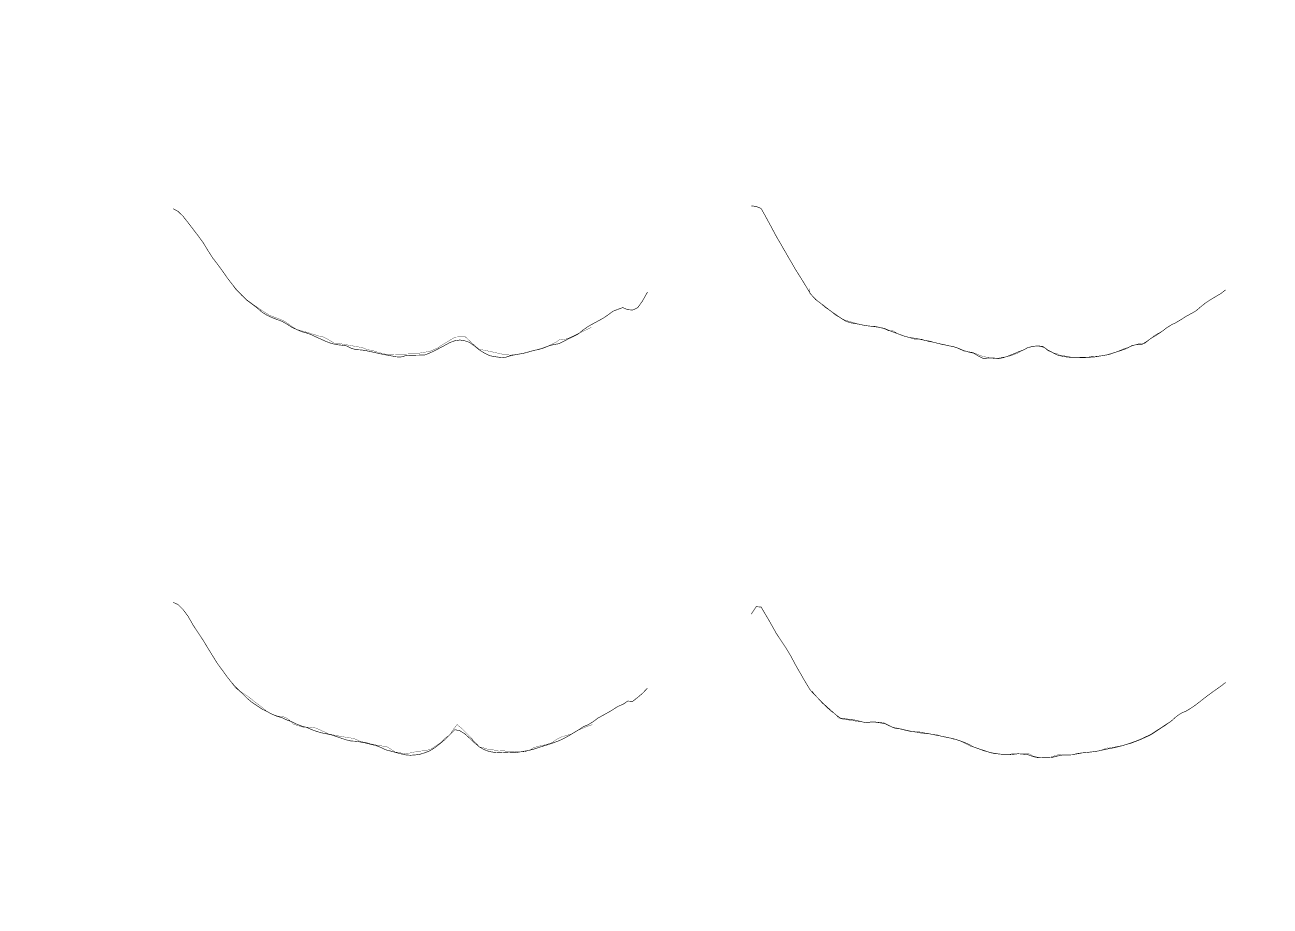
# Paper-space layout 'HDM_4' of a CAD drawing. Header units: millimetres. Extents: x 0 to 420, y 0 to 297.
# The model-space entities are those that its viewports show. They can reach past a viewport. Long polylines and large blocks are cut down to what shows.
import ezdxf

# ---------------------------------------------------------------- set-up
doc = ezdxf.new("R2010")
doc.units = ezdxf.units.MM
for name, color, linetype in [('0-图框图名', 2, 'Continuous'), ('202601', 5, 'Continuous'), ('DMX', 20, 'Continuous'), ('XSECTION', 7, 'Continuous')]:
    doc.layers.add(name, color=color, linetype=linetype)
doc.layers.get('0-图框图名').off()

msp = doc.modelspace()

# ---------------------------------------------------------------- linework, layer by layer
at = {"layer": '202601', "color": 1, "linetype": 'Continuous', "const_width": 0.1}
for points in [[(264.54, -1425.45), (264.66, -1425.9), (264.71, -1426.1), (264.76, -1427), (264.76, -1427), (267.89, -1430), (269.41, -1431), (270.74, -1432.05), (273.28, -1434.2), (273.34, -1434.25), (273.4, -1434.3), (276.32, -1435.9), (276.86, -1436.05), (278.34, -1436.5), (279.42, -1436.85), (280.29, -1437.1), (282.49, -1437.6), (283.05, -1437.7), (285.87, -1438.2), (286.23, -1438.2), (288.31, -1438.5), (289.85, -1438.9), (291.34, -1439.6), (292.87, -1439.62), (294.18, -1440.45), (295.4, -1440.9), (296.22, -1441.3), (297.94, -1441.75), (299.96, -1442.4), (302.23, -1442.4), (302.45, -1442.45), (302.58, -1442.45), (304.92, -1443.25), (306.28, -1443.45), (309.41, -1444.25), (309.42, -1444.25), (309.43, -1444.25), (309.45, -1444.25), (313.31, -1444.9), (316.45, -1446.3), (316.73, -1446.45), (316.94, -1446.45), (319.54, -1446.85), (319.84, -1446.95), (323.05, -1448.24), (327.1, -1449), (327.16, -1449), (327.2, -1449), (327.6, -1448.95), (332.2, -1448.1), (334.89, -1447.1), (335.4, -1446.8), (336.34, -1446.25), (338.47, -1445.15), (339.76, -1445), (341.03, -1444.65), (343.08, -1445), (343.92, -1445.35), (345.1, -1446.3), (346.49, -1446.9), (348.19, -1447.35), (348.92, -1447.75), (352.09, -1448.3), (353.72, -1448.65), (356.61, -1448.75), (356.67, -1448.75), (359.12, -1448.55), (360.23, -1448.55), (362.7, -1448.15), (365.49, -1447.65), (366.23, -1447.45), (369.89, -1446), (370.46, -1445.75), (370.58, -1445.7), (374.06, -1444.5), (375.53, -1444), (377.54, -1443.9), (378.09, -1443.6), (380.85, -1441.3), (381.5, -1440.9), (383.83, -1439.6), (384.66, -1439), (386.71, -1437.55)], [(265.49, -1561.05), (266.67, -1562.5), (268.8, -1564.95), (271.15, -1567.15), (271.82, -1567.75), (273.49, -1568.95), (274.63, -1570.3), (277.18, -1570.65), (278.43, -1570.9), (279.39, -1571.05), (282.69, -1571.45), (284.19, -1571.65), (286.44, -1571.45), (286.69, -1571.4), (287.36, -1571.5), (289.6, -1571.7), (290.16, -1571.9), (291.55, -1572.65), (292.24, -1573), (292.55, -1573.15), (295.59, -1573.8), (295.69, -1573.8), (295.8, -1573.85), (299.15, -1574.6), (300.64, -1574.95), (302.87, -1575.3), (304.21, -1575.4), (306.54, -1575.64), (307.43, -1575.6), (307.85, -1575.85), (310.23, -1576.55), (312.2, -1576.9), (312.88, -1577.15), (314.91, -1577.6), (316.05, -1578.1), (318.82, -1579.55), (319.46, -1579.75), (321.58, -1580.4), (323.79, -1581.1), (325.88, -1581.9), (327.24, -1582.15), (328.1, -1582.2), (331.35, -1582.4), (332.29, -1582.35), (333.04, -1582.15), (335.88, -1582.25), (338.08, -1582.17), (339.01, -1582.26), (340.15, -1583), (341.99, -1583.4), (345.35, -1583.45), (345.83, -1583.35), (346.09, -1583.25), (348.77, -1582.4), (351.98, -1582.65), (353.08, -1582.5), (354.64, -1582.3), (356.96, -1581.85), (358.87, -1581.7), (361.67, -1581.25), (362.12, -1581.2), (363.19, -1580.9), (365.08, -1580.19), (365.52, -1580.25), (366.76, -1580.05), (369.17, -1579.6), (372.26, -1578.85), (372.94, -1578.7), (375.7, -1577.65), (376.09, -1577.5), (379.41, -1576), (380.31, -1575.5), (382.63, -1573.95), (383.42, -1573.4), (384.56, -1572.7), (387.2, -1570.8)]]:
    msp.add_lwpolyline(points, dxfattribs=at)
at = {"layer": 'DMX', "color": 7, "linetype": 'Continuous', "const_width": 0.2}
for points in [[(50, -1398.45), (50, -1398.45), (51.67, -1399.35), (53.33, -1400.98), (55, -1403.1), (56.67, -1405.27), (58.33, -1407.45), (60, -1409.7), (61.67, -1412.44), (63.33, -1415.03), (65, -1417.2), (66.67, -1419.48), (68.33, -1421.87), (70, -1424.02), (71.67, -1426.1), (73.33, -1427.77), (75, -1429.4), (76.67, -1430.62), (78.33, -1431.88), (80, -1433.33), (81.67, -1434.37), (83.33, -1435.12), (85, -1435.79), (86.67, -1436.37), (88.33, -1437.33), (90, -1438.39), (91.67, -1439.17), (93.33, -1439.88), (95, -1440.34), (96.67, -1440.94), (98.33, -1441.73), (100, -1442.48), (101.67, -1443.23), (103.33, -1443.84), (105, -1444.25), (106.67, -1444.43), (108.33, -1444.65), (110, -1445.46), (111.67, -1445.96), (113.33, -1446.04), (115, -1446.27), (116.67, -1446.62), (118.33, -1447), (120, -1447.38), (121.67, -1447.71), (123.33, -1447.99), (125, -1448.35), (126.67, -1448.48), (128.33, -1448.02), (130, -1447.83), (131.67, -1447.83), (133.33, -1447.79), (135, -1447.71), (136.67, -1447.02), (138.33, -1446.25), (140, -1445.36), (141.67, -1444.48), (143.33, -1443.56), (145, -1442.97), (146.67, -1442.7), (148.33, -1442.96), (150, -1443.52), (151.67, -1444.75), (153.33, -1446.07), (155, -1447.11), (156.67, -1447.96), (158.33, -1448.28), (160, -1448.52), (161.67, -1448.67), (163.33, -1448.13), (165, -1447.75), (166.67, -1447.44), (168.33, -1447.15), (170, -1446.69), (171.67, -1446.22), (173.33, -1445.87), (175, -1445.38), (176.67, -1444.69), (178.33, -1444.25), (180, -1443.98), (181.67, -1443.19), (183.33, -1442.29), (185, -1441.54), (186.67, -1440.65), (188.33, -1439.28), (190, -1438.12), (191.67, -1437.19), (193.33, -1436.29), (195, -1435.39), (196.67, -1434.25), (198.33, -1433.02), (200, -1432.37), (201.67, -1431.77), (203.33, -1432.48), (205, -1432.6), (206.67, -1431.83), (208.33, -1429.53), (210, -1426.53)], [(245, -1397.48), (245, -1397.48), (246.67, -1397.69), (248.33, -1398.37), (250, -1401.38), (251.67, -1404.45), (253.33, -1407.56), (255, -1410.43), (256.67, -1413.33), (258.33, -1416.19), (260, -1419.05), (261.67, -1421.68), (263.33, -1424.42), (265, -1427.15), (266.67, -1429.04), (268.33, -1430.26), (270, -1431.69), (271.67, -1432.83), (273.33, -1434.01), (275, -1435.17), (276.67, -1436.26), (278.33, -1436.87), (280, -1437.14), (281.67, -1437.44), (283.33, -1437.81), (285, -1438.02), (286.67, -1438.12), (288.33, -1438.46), (290, -1438.83), (291.67, -1439.57), (293.33, -1440.19), (295, -1440.8), (296.67, -1441.42), (298.33, -1441.86), (300, -1442.11), (301.67, -1442.39), (303.33, -1442.79), (305, -1443.08), (306.67, -1443.5), (308.33, -1443.92), (310, -1444.27), (311.67, -1444.65), (313.33, -1444.98), (315, -1445.54), (316.67, -1446.29), (318.33, -1446.75), (320, -1447.15), (321.67, -1448.15), (323.33, -1448.93), (325, -1448.78), (326.67, -1448.75), (328.33, -1448.97), (330, -1448.67), (331.67, -1448.1), (333.33, -1447.46), (335, -1446.73), (336.67, -1446.11), (338.33, -1445.25), (340, -1444.85), (341.67, -1444.69), (343.33, -1444.87), (345, -1446.06), (346.67, -1446.95), (348.33, -1447.79), (350, -1448.21), (351.67, -1448.45), (353.33, -1448.62), (355, -1448.62), (356.67, -1448.54), (358.33, -1448.58), (360, -1448.29), (361.67, -1448.23), (363.33, -1448), (365, -1447.71), (366.67, -1447.21), (368.33, -1446.68), (370, -1446.14), (371.67, -1445.52), (373.33, -1444.62), (375, -1444.25), (376.67, -1444.25), (378.33, -1443.22), (380, -1442.04), (381.67, -1441.04), (383.33, -1439.96), (385, -1438.68), (386.67, -1437.62), (388.33, -1436.8), (390, -1435.79), (391.67, -1434.73), (393.33, -1433.83), (395, -1432.88), (396.67, -1431.44), (398.33, -1430.14), (400, -1429.04), (401.67, -1428.06), (403.33, -1427.09), (405, -1425.81)], [(50, -1531.14), (50, -1531.14), (51.67, -1531.87), (53.33, -1533.52), (55, -1535.77), (56.67, -1538.69), (58.33, -1541.21), (60, -1543.73), (61.67, -1546.46), (63.33, -1549.17), (65, -1551.84), (66.67, -1554.08), (68.33, -1556.4), (70, -1558.47), (71.67, -1560.25), (73.33, -1561.85), (75, -1563.52), (76.67, -1564.9), (78.33, -1566), (80, -1567.12), (81.67, -1567.94), (83.33, -1568.79), (85, -1569.54), (86.67, -1569.98), (88.33, -1570.76), (90, -1571.36), (91.67, -1572.17), (93.33, -1572.81), (95, -1573.27), (96.67, -1574), (98.33, -1574.6), (100, -1575.1), (101.67, -1575.42), (103.33, -1575.79), (105, -1576.32), (106.67, -1576.91), (108.33, -1577.46), (110, -1577.86), (111.67, -1577.95), (113.33, -1578.23), (115, -1578.54), (116.67, -1578.99), (118.33, -1579.36), (120, -1580), (121.67, -1580.81), (123.33, -1581.25), (125, -1581.7), (126.67, -1582.15), (128.33, -1582.52), (130, -1582.67), (131.67, -1582.56), (133.33, -1582.31), (135, -1581.79), (136.67, -1581.13), (138.33, -1580.06), (140, -1578.77), (141.67, -1577.37), (143.33, -1575.74), (145, -1574.04), (146.67, -1574.39), (148.33, -1575.4), (150, -1576.9), (151.67, -1578.48), (153.33, -1579.88), (155, -1580.81), (156.67, -1581.42), (158.33, -1581.68), (160, -1581.81), (161.67, -1581.7), (163.33, -1581.73), (165, -1581.83), (166.67, -1581.6), (168.33, -1581.33), (170, -1581.01), (171.67, -1580.6), (173.33, -1580.02), (175, -1579.52), (176.67, -1579.02), (178.33, -1578.45), (180, -1577.83), (181.67, -1577.05), (183.33, -1576.16), (185, -1575.15), (186.67, -1574.15), (188.33, -1573.04), (190, -1572.37), (191.67, -1571.35), (193.33, -1570.11), (195, -1569.19), (196.67, -1568.27), (198.33, -1567.28), (200, -1566.21), (201.67, -1565.53), (203.33, -1564.4), (205, -1564.51), (206.67, -1563.18), (208.33, -1561.79), (210, -1560)], [(245, -1535.08), (245, -1535.08), (246.67, -1532.59), (248.33, -1532.71), (250, -1535.54), (251.67, -1538.41), (253.33, -1541.4), (255, -1543.94), (256.67, -1546.46), (258.33, -1549.22), (260, -1552.34), (261.67, -1555.23), (263.33, -1558.13), (265, -1560.82), (266.67, -1562.54), (268.33, -1564.31), (270, -1565.88), (271.67, -1567.39), (273.33, -1568.85), (275, -1570.12), (276.67, -1570.38), (278.33, -1570.59), (280, -1570.83), (281.67, -1571.23), (283.33, -1571.63), (285, -1571.5), (286.67, -1571.48), (288.33, -1571.72), (290, -1571.99), (291.67, -1572.77), (293.33, -1573.51), (295, -1573.74), (296.67, -1574.13), (298.33, -1574.54), (300, -1574.75), (301.67, -1574.81), (303.33, -1575.16), (305, -1575.42), (306.67, -1575.75), (308.33, -1576.07), (310, -1576.42), (311.67, -1576.77), (313.33, -1577.13), (315, -1577.67), (316.67, -1578.24), (318.33, -1578.98), (320, -1579.88), (321.67, -1580.46), (323.33, -1581.08), (325, -1581.58), (326.67, -1581.96), (328.33, -1582.21), (330, -1582.4), (331.67, -1582.48), (333.33, -1582.37), (335, -1582.14), (336.67, -1582.3), (338.33, -1582.48), (340, -1583.09), (341.67, -1583.5), (343.33, -1583.38), (345, -1583.3), (346.67, -1583.33), (348.33, -1582.92), (350, -1582.58), (351.67, -1582.6), (353.33, -1582.51), (355, -1582.1), (356.67, -1581.85), (358.33, -1581.71), (360, -1581.52), (361.67, -1581.29), (363.33, -1580.93), (365, -1580.58), (366.67, -1580.26), (368.33, -1579.91), (370, -1579.47), (371.67, -1578.99), (373.33, -1578.41), (375, -1577.81), (376.67, -1577.12), (378.33, -1576.33), (380, -1575.52), (381.67, -1574.41), (383.33, -1573.31), (385, -1572.23), (386.67, -1571.13), (388.33, -1569.65), (390, -1568.48), (391.67, -1567.77), (393.33, -1566.78), (395, -1565.63), (396.67, -1564.32), (398.33, -1563.02), (400, -1561.79), (401.67, -1560.58), (403.33, -1559.42), (405, -1558.13)]]:
    msp.add_lwpolyline(points, dxfattribs=at)
at = {"layer": 'XSECTION', "color": 1, "linetype": 'Continuous', "const_width": 0.1}
for points in [[(67.63, -1420.9), (68.11, -1421.55), (71.15, -1425.65), (73.22, -1427.8), (74.1, -1428.6), (76.49, -1430.35), (76.82, -1430.6), (79.48, -1432.45), (80.3, -1433), (82.42, -1434.3), (82.89, -1434.5), (86.77, -1436), (87.77, -1436.5), (88.25, -1436.85), (90.41, -1438.35), (91.68, -1439.15), (95.21, -1440.1), (99.42, -1441.45), (100.75, -1441.7), (101.42, -1442.05), (104.42, -1443.8), (105.05, -1443.9), (105.86, -1443.85), (114.02, -1445.3), (114.7, -1445.65), (115.18, -1445.85), (118.15, -1446.5), (119.11, -1446.85), (122.14, -1447.6), (131.52, -1447.35), (131.79, -1447.35), (136.66, -1446.5), (139.11, -1445.45), (140.36, -1444.55), (144.82, -1441.9), (145.31, -1441.7), (148.5, -1441.6), (148.58, -1441.65), (148.67, -1441.75), (152.44, -1445.2), (153.22, -1445.8), (155.72, -1446.3), (160.97, -1447.45), (163.73, -1447.8), (166.81, -1447.45), (170.35, -1446.6), (173.97, -1445.6), (176.5, -1444.75), (179.17, -1443.4), (180.19, -1442.65), (182.54, -1442.35), (183.5, -1442.05), (187.2, -1440.25), (187.3, -1440.2), (187.44, -1440.15), (190.98, -1438.5), (191.01, -1438.5), (191.02, -1438.5)], [(68.49, -1556.45), (68.5, -1556.5), (68.51, -1556.55), (69.38, -1557.7), (70.96, -1559.9), (71.92, -1560.65), (75.46, -1563), (75.97, -1563.4), (76.53, -1563.85), (78.77, -1565.6), (80.22, -1566.7), (81.71, -1568), (84.27, -1569.15), (84.99, -1569.4), (87.59, -1569.8), (88.61, -1570.3), (90.64, -1572.2), (91.67, -1572.55), (93.92, -1573.2), (95.18, -1573.15), (98.23, -1573.5), (100.18, -1574.4), (102.47, -1575.5), (103.52, -1575.7), (106.71, -1576.35), (107.72, -1576.5), (109.49, -1576.75), (111.14, -1577.1), (113.16, -1578), (115.07, -1578.4), (116.99, -1578.9), (118.41, -1579.2), (119.66, -1579.45), (121.97, -1579.7), (122.91, -1580.25), (124.8, -1581.55), (126.17, -1581.8), (128.66, -1582.15), (131.71, -1581.5), (132.04, -1581.4), (132.56, -1581.3), (134.98, -1581.15), (136.94, -1580.6), (138.13, -1579.8), (140.42, -1578.3), (141.41, -1577.1), (143.25, -1575.9), (144.53, -1573.9), (145.8, -1572.35), (147.66, -1573.9), (149.1, -1575.35), (152.64, -1579.05), (153.18, -1579.7), (153.46, -1579.9), (154.75, -1580.2), (156.91, -1580.85), (157.98, -1580.85), (159.82, -1581.25), (161.57, -1581.15), (162.53, -1581.35), (164.2, -1581.4), (165.75, -1581.5), (167.33, -1581.5), (168.65, -1581.45), (170.39, -1580.9), (171.46, -1580.15), (173.08, -1579.65), (175.93, -1579.05), (177.11, -1578.65), (177.78, -1578.4), (179.67, -1577.1), (180.86, -1576.55), (182.72, -1575.95), (184.21, -1575.6), (186.55, -1574.2), (187.54, -1573.85), (188.95, -1573.2), (191.49, -1572.3), (191.52, -1572.3)]]:
    msp.add_lwpolyline(points, dxfattribs=at)

psp = doc.layouts.new('HDM_4')

# ---------------------------------------------------------------- viewports
at = {"layer": '0-图框图名'}
psp.add_viewport(center=(210, 148.5), size=(420, 297), view_center_point=(210, -1485), view_height=297, dxfattribs=at)

doc.saveas('drawing.dxf')
